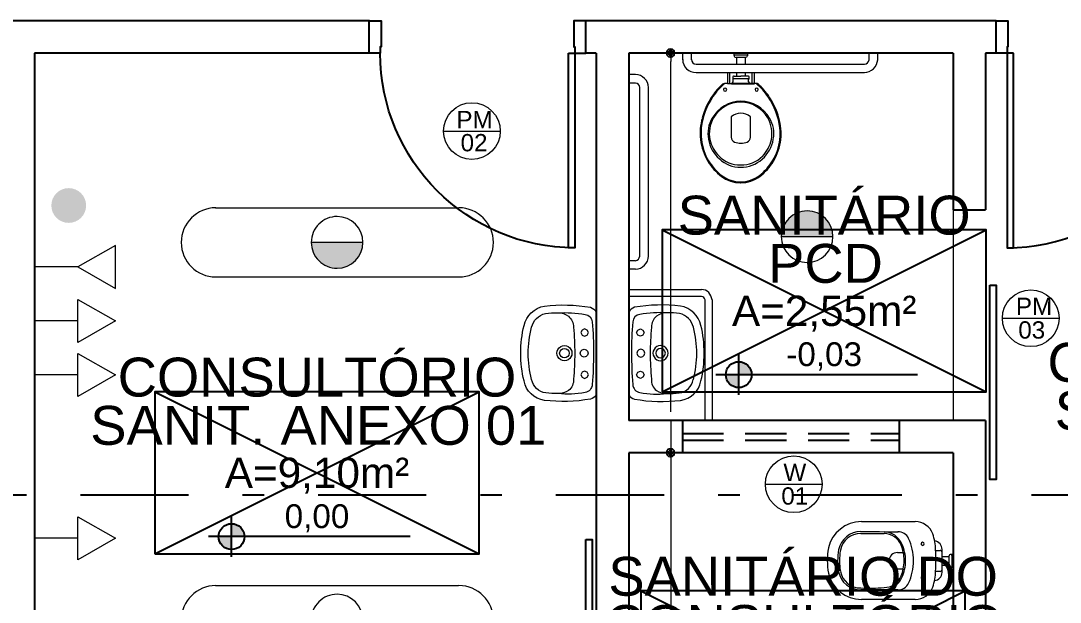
# Model space of a CAD drawing. Header units: inches. Extents: x 44782 to 44933, y 6798 to 6838.
# Drawn here: x 44819.545 to 44824.353, y 6815.992 to 6818.682 of the extents above; entities that cross this region are included whole.
import ezdxf
from ezdxf.enums import TextEntityAlignment as Align

# ---------------------------------------------------------------- set-up
doc = ezdxf.new("R2010")
doc.units = ezdxf.units.IN
doc.header["$MEASUREMENT"] = 0
doc.linetypes.add('DASHDOT', pattern=[1, 0.5, -0.25, 0, -0.25])
doc.linetypes.add('HIDDEN', pattern=[9.525, 6.35, -3.175])
doc.layers.get('Defpoints').update_dxf_attribs({"color": 250})
doc.layers.add('at_Entity', color=7, linetype='Continuous', lineweight=9)
for name, color, linetype in [('BASCULANTE', 1, 'Continuous'), ('LAMPADAS', 5, 'Continuous'), ('Layout_Equipamentos', 7, 'Continuous'), ('linha de corte', 1, 'Continuous'), ('LOUÇAS', 7, 'Continuous'), ('PAREDES', 4, 'Continuous'), ('ponto de lógica', 7, 'Continuous'), ('PORTAS', 2, 'Continuous'), ('TEXTO01', 7, 'Continuous'), ('TEXTO02', 3, 'Continuous'), ('TEXTO03', 2, 'Continuous')]:
    doc.layers.add(name, color=color, linetype=linetype)
doc.layers.add('TOMADAS', color=150, linetype='Continuous', true_color=0x007fff)
doc.styles.add('FONTE01', font='swissi.ttf')
doc.styles.add('Fonte02', font='arial.ttf')
doc.styles.add('TEXTO1', font='swissko.ttf', dxfattribs={"width": 0.6, "height": 0.1})

# ---------------------------------------------------------------- blocks, each defined once
blk = doc.blocks.new('A$C2B7D2525')
at = {"layer": 'at_Entity', "true_color": 0x007fff}
h = blk.add_hatch(color=150, dxfattribs=at)
h.dxf.hatch_style = 1
h.paths.add_polyline_path([(0.723, 0.2795, 0.414214), (0.6034, 0.1599, 0.002212), (0.6034, 0.1588), (0.8427, 0.1588, 0.002212), (0.8427, 0.1599, 0.414214)])
at = {"layer": 'at_Entity', "color": 150, "true_color": 0x007fff}
for p, q in [((1.2852, 0.3197), (0.1609, 0.3197)), ((0.7241, 0.1588), (0.6034, 0.1588)), ((0.8427, 0.1588), (0.6034, 0.1588)), ((0.8427, 0.1588), (0.7241, 0.1588)), ((0.8427, 0.1588), (0.7241, 0.1588)), ((1.2852, 0), (0.1609, 0))]:
    blk.add_line(p, q, dxfattribs=at)
for centre, radius, start, end in [((0.1599, 0.1599), 0.1599, 90, 180), ((1.2841, 0.1599), 0.1599, 0.0027, 90), ((0.723, 0.1599), 0.1196, 90, 180), ((0.723, 0.1599), 0.1196, 360, 90), ((0.1599, 0.1599), 0.1599, 180, 270), ((0.723, 0.1599), 0.1196, 180, 270), ((0.723, 0.1599), 0.1196, 270, 0), ((1.2841, 0.1599), 0.1599, 270.0054, 0.0027)]:
    blk.add_arc(centre, radius, start, end, dxfattribs=at)
blk = doc.blocks.new('A$C31F5746E')
at = {"layer": 'at_Entity', "true_color": 0x007fff}
h = blk.add_hatch(color=150, dxfattribs=at)
h.dxf.hatch_style = 1
h.paths.add_polyline_path([(0.1196, 0.2393, 0.414214), (0, 0.1196, 0.002212), (0, 0.1186), (0.2392, 0.1186, 0.002212), (0.2392, 0.1196, 0.414214)])
at = {"layer": 'at_Entity', "color": 150, "true_color": 0x007fff}
for p, q in [((0.1207, 0.1186), (0, 0.1186)), ((0.2392, 0.1186), (0, 0.1186)), ((0.2392, 0.1186), (0.1207, 0.1186)), ((0.2392, 0.1186), (0.1207, 0.1186))]:
    blk.add_line(p, q, dxfattribs=at)
for start, end in [(90, 180), (360, 90), (180, 270), (270, 0)]:
    blk.add_arc((0.1196, 0.1196), 0.1196, start, end, dxfattribs=at)
blk = doc.blocks.new('Leg_Ambiente05_50')
at = {"layer": 'TEXTO01', "linetype": 'Continuous', "ltscale": 0.0001}
h = blk.add_hatch(color=256, dxfattribs=at)
h.paths.add_polyline_path([(-0.2635, -0.157), (-0.2635, -0.1969), (-0.2235, -0.1969, 0.414214)])
h.paths.add_polyline_path([(-0.2635, -0.1969), (-0.3034, -0.1969, 0.414214), (-0.2635, -0.2368)])
at = {"layer": 'Defpoints'}
for p, q in [((-0.5, -0.25), (0.5, 0.25)), ((-0.5, 0.25), (0.5, -0.25))]:
    blk.add_line(p, q, dxfattribs=at)
blk.add_lwpolyline([(-0.5, -0.25), (0.5, -0.25), (0.5, 0.25), (-0.5, 0.25)], close=True, dxfattribs=at)
at = {"layer": 'TEXTO01', "linetype": 'Continuous', "ltscale": 0.0001}
for p, q in [((-0.2635, -0.2589), (-0.2635, -0.1349)), ((0.2874, -0.1969), (-0.3344, -0.1969))]:
    blk.add_line(p, q, dxfattribs=at)
blk.add_circle((-0.2635, -0.1969), 0.0399, dxfattribs=at)
at = {"layer": 'TEXTO01', "style": 'FONTE01'}
blk.add_attdef('NÍVEL', text='', height=0.08, dxfattribs=at).set_placement((0, -0.1338), align=Align.MIDDLE_CENTER)
at = {"layer": 'TEXTO02', "style": 'Fonte02'}
blk.add_attdef('ÁREA', text='', height=0.1, dxfattribs=at).set_placement((0, 0.0311), align=Align.MIDDLE_CENTER)
at = {"layer": 'TEXTO03', "style": 'Fonte02'}
for tag, p in [('AMB1', (0.0037, 0.5301)), ('AMB1', (0, 0.3711)), ('AMB2', (0, 0.2036))]:
    blk.add_attdef(tag, text='', height=0.12, dxfattribs=at).set_placement(p, align=Align.MIDDLE_CENTER)
blk = doc.blocks.new('A$C1E546F2D')
at = {"layer": 'PORTAS'}
for points in [[(0.921, 0.1503), (0.9507, 0.1503), (0.9507, 1.0502), (0.921, 1.0502), (0.921, 0.1503)], [(0, 0.1503), (0, 0), (0.055, 0), (0.055, 0.1207), (0.0508, 0.1207), (0.0508, 0.1503), (0, 0.1503)], [(1.0015, 0.1503), (1.0015, 0), (0.9464, 0), (0.9464, 0.1207), (0.9507, 0.1207), (0.9507, 0.1503), (1.0015, 0.1503)]]:
    blk.add_lwpolyline(points, dxfattribs=at)
blk.add_arc((0.9507, 0.1503), 0.8998, 90, 180, dxfattribs=at)
blk = doc.blocks.new('new block12')
at = {"layer": 'at_Entity', "color": 0}
for p, q in [((-0.1143, 0.055), (-0.1079, 0.0656)), ((-0.1079, 0.0423), (-0.1143, 0.055)), ((-0.1079, 0.0656), (-0.0973, 0.0719)), ((-0.0973, 0.0719), (-0.0846, 0.0656)), ((-0.0846, 0.0656), (-0.0804, 0.055)), ((-0.0804, 0.055), (-0.0846, 0.0423)), ((0.0825, 0.055), (0.0868, 0.0656)), ((0.0868, 0.0423), (0.0825, 0.055)), ((0.0868, 0.0656), (0.0995, 0.0719)), ((0.0995, 0.0719), (0.11, 0.0656)), ((0.11, 0.0656), (0.1164, 0.055)), ((0.1164, 0.055), (0.11, 0.0423)), ((-0.1904, 0), (0, 0)), ((-0.0973, 0.036), (-0.1079, 0.0423)), ((-0.0846, 0.0423), (-0.0973, 0.036)), ((-0.0635, 0), (0.1248, 0)), ((0, 0), (0.1926, 0)), ((0.0995, 0.036), (0.0868, 0.0423)), ((0.11, 0.0423), (0.0995, 0.036))]:
    blk.add_line(p, q, dxfattribs=at)
for centre, radius, start, end in [((-0.0119, -0.1249), 0.4735, 88.698, 104.4219), ((0.0099, -0.1255), 0.4741, 75.6368, 91.3415), ((-0.1037, 0.2192), 0.1175, 102.514, 169.9443), ((-0.1021, 0.2163), 0.0847, 102.9461, 167.2809), ((0.0138, -0.2613), 0.5766, 91.3524, 103.5038), ((-0.0133, -0.2572), 0.5725, 76.4579, 88.6966), ((0.1052, 0.222), 0.0784, 8.4194, 78.3837), ((0.1075, 0.2249), 0.1107, 7.7196, 79.5925), ((0.5296, 0.1532), 0.7539, 173.4134, 189.6929), ((0.1228, 0.188), 0.311, 171.3221, 181.8265), ((-0.1329, 0.1882), 0.3189, 357.9946, 8.1696), ((-0.5309, 0.1535), 0.7531, 350.2791, 6.5765), ((0.4249, 0.1494), 0.6136, 177.3231, 189.2415), ((-0.1166, 0.1739), 0.0716, 176.6025, 219.5997), ((-0.0011, 0.1471), 0.0349, 150.0032, 209.9968), ((-0.0011, 0.1471), 0.0349, 90, 149.9929), ((-0.0011, 0.1471), 0.0222, 90, 180), ((-0.0011, 0.1471), 0.0222, 180, 270), ((-0.0011, 0.1471), 0.0349, 29.9968, 89.9993), ((-0.0011, 0.1471), 0.0222, 360, 90), ((-0.0011, 0.1471), 0.0222, 270.0097, 360), ((-0.0011, 0.1471), 0.0349, 330.0032, 29.9968), ((0.1078, 0.1732), 0.0781, 324.6525, 2.8394), ((-0.2623, 0.1317), 0.4504, 349.782, 5.7972), ((-0.1209, 0.1714), 0.0667, 220.3438, 269.4487), ((0.0021, 1.5743), 1.4748, 265.1896, 269.9391), ((-0.0011, 0.1471), 0.0349, 209.9968, 269.9993), ((-0.0011, 0.1471), 0.0349, 270, 329.9929), ((-0.001, 1.4521), 1.3526, 270.0208, 275.0951), ((0.1226, 0.1679), 0.0631, 266.7732, 320.7547), ((-0.1427, 0.0567), 0.0385, 188.7558, 265.6127), ((-0.0011, 0.0561), 0.018, 150.0128, 209.9872), ((-0.0011, 0.0561), 0.018, 90, 150.0398), ((-0.001, 0.0561), 0.018, 30.0191, 90.0367), ((-0.0011, 0.0561), 0.018, 330.0128, 29.9872), ((0.1414, 0.0585), 0.0402, 273.114, 350.3928), ((-0.1647, 0.0446), 0.0522, 200.5417, 238.93), ((-0.0074, 1.7284), 1.7156, 265.3753, 270.2103), ((-0.0011, 0.0561), 0.018, 210.0191, 270.0367), ((-0.0011, 0.0561), 0.018, 270, 330.0398), ((-0.0011, 1.8918), 1.879, 270, 274.4144), ((0.1736, 0.034), 0.0386, 297.8673, 348.5693)]:
    blk.add_arc(centre, radius, start, end, dxfattribs=at)
blk = doc.blocks.new('A$C29745E29')
at = {"layer": 'at_Entity', "color": 7}
for p, q in [((0, 0.6055), (0.3366, 0.6055)), ((0.3366, 0.5738), (0, 0.5738)), ((0.3536, 0), (0.3536, 0.559)), ((0.3853, 0.559), (0.3853, 0)), ((0.3853, 0), (0.3536, 0))]:
    blk.add_line(p, q, dxfattribs=at)
for centre, radius, start, end in [((0.3377, 0.56), 0.0455, 45.0033, 91.9013), ((0.3221, 0.5498), 0.0639, 8.2484, 41.5911), ((0.3323, 0.5517), 0.0225, 18.7779, 78.8502)]:
    blk.add_arc(centre, radius, start, end, dxfattribs=at)
blk = doc.blocks.new('A$C3EFF1E05')
at = {"layer": 'at_Entity', "color": 7}
for p, q in [((0, 0.0593), (0, 0.0889)), ((0.0402, 0.0593), (0.0402, 0.0889)), ((0.8617, 0.0593), (0.8617, 0.0889)), ((0.902, 0.0593), (0.902, 0.0889)), ((0.0614, 0.0381), (0.8406, 0.0381)), ((0.0614, 0), (0.8406, 0))]:
    blk.add_line(p, q, dxfattribs=at)
for centre, radius, start, end in [((0.0604, 0.0603), 0.0604, 180.0061, 270.9904), ((0.0641, 0.0619), 0.024, 183.7605, 263.4451), ((0.8379, 0.0643), 0.0643, 271.4487, 355.568), ((0.8398, 0.06), 0.0219, 271.9556, 358.0444)]:
    blk.add_arc(centre, radius, start, end, dxfattribs=at)
blk = doc.blocks.new('A$C61EF7F33')
at = {"layer": 'at_Entity', "color": 7}
for p, q in [((0.1567, 0.5886), (0.1567, 0.5992)), ((0.2202, 0.5907), (0.1567, 0.5907)), ((0.2096, 0.5801), (0.1662, 0.5801)), ((0.1694, 0.5484), (0.1694, 0.5801)), ((0.2096, 0.5484), (0.2096, 0.5801)), ((0.2202, 0.5886), (0.2202, 0.5992)), ((0.127, 0.5103), (0.127, 0.4594)), ((0.1355, 0.5039), (0.1355, 0.4594)), ((0.1884, 0.4814), (0.1514, 0.4814)), ((0.1573, 0.4935), (0.189, 0.4935)), ((0.1694, 0.4935), (0.1694, 0.5103)), ((0.2257, 0.4814), (0.1884, 0.4814)), ((0.2208, 0.4935), (0.189, 0.4935)), ((0.2096, 0.4935), (0.2096, 0.5103)), ((0.2414, 0.4594), (0.2414, 0.5039)), ((0.252, 0.4594), (0.252, 0.5103)), ((0.1186, 0.4594), (0.1136, 0.4594)), ((0.127, 0.4594), (0.1186, 0.4594)), ((0.127, 0.4594), (0.1884, 0.4594)), ((0.1524, 0.4666), (0.1524, 0.4772)), ((0.1884, 0.4594), (0.252, 0.4594)), ((0.2244, 0.4666), (0.2244, 0.4772)), ((0.2583, 0.4594), (0.252, 0.4594)), ((0.2625, 0.4594), (0.2583, 0.4594)), ((0.144, 0.3049), (0.144, 0.2096)), ((0.2329, 0.2096), (0.2329, 0.3056))]:
    blk.add_line(p, q, dxfattribs=at)
for centre, radius, start, end in [((0.1662, 0.5897), 0.00953, 180, 270), ((0.2059, 0.596), 0.016, 279.3701, 332.689), ((0.1429, 0.5041), 0.00741, 124.2355, 181.7249), ((0.1644, 0.4857), 0.0138, 160.6147, 199.6606), ((0.1563, 0.4882), 0.00529, 133.933, 157.3935), ((0.1408, 0.4763), 0.0117, 4.0536, 24.0048), ((0.157, 0.4861), 0.00741, 87.9561, 126.0977), ((0.2211, 0.4861), 0.00741, 53.8993, 92.047), ((0.236, 0.4763), 0.0116, 155.9787, 175.9628), ((0.2218, 0.4882), 0.00529, 22.5976, 46.0759), ((0.2191, 0.4866), 0.00841, 318.8439, 25.7885), ((0.234, 0.5041), 0.00741, 358.2803, 55.7738), ((0.3201, 0.2196), 0.3208, 131.9458, 145.5361), ((0.3201, 0.2196), 0.3165, 130.7228, 145.5359), ((0.0741, 0.6714), 0.2156, 278.4502, 280.5566), ((0.1154, 0.4309), 0.00741, 90, 180), ((0.1154, 0.4309), 0.00741, 360, 90), ((0.145, 0.4668), 0.00741, 274.7241, 357.9893), ((0.2318, 0.4668), 0.00741, 182.0158, 265.2815), ((0.2615, 0.4309), 0.00741, 90, 180), ((0.2551, 0.4499), 0.00953, 51.3502, 83.0075), ((0.0669, 0.2287), 0.3, 34.2601, 49.668), ((0.2615, 0.4309), 0.00741, 360, 90), ((0.2635, 0.4537), 0.00587, 34.8914, 99.2345), ((0.0539, 0.2184), 0.3208, 34.4641, 48.054), ((0.3335, 0.2128), 0.3314, 145.849, 172.7045), ((0.3335, 0.2128), 0.3356, 145.849, 164.7454), ((0.1154, 0.4309), 0.00741, 180, 270), ((0.1154, 0.4309), 0.00741, 270, 0), ((0.2615, 0.4309), 0.00741, 180, 270), ((0.2615, 0.4309), 0.00741, 270, 0), ((0.0407, 0.2115), 0.3313, 7.295, 34.1515), ((0.0407, 0.2113), 0.3356, 15.2545, 34.1511), ((0.1895, 0.2234), 0.1535, 90.2472, 150.3425), ((0.1874, 0.2276), 0.145, 89.8901, 150.0897), ((0.1874, 0.2276), 0.145, 29.9103, 90.1099), ((0.1874, 0.2234), 0.1535, 29.6576, 89.7528), ((0.2424, 0.2297), 0.2424, 163.2404, 187.0479), ((0.1732, 0.2276), 0.1373, 148.4966, 191.0268), ((0.1874, 0.2276), 0.145, 150.1941, 191.0687), ((0.1888, 0.2527), 0.0688, 50.1806, 130.6879), ((0.1872, 0.2278), 0.145, 348.9368, 29.8057), ((0.2037, 0.2276), 0.1373, 348.9786, 31.5037), ((0.1323, 0.2297), 0.2424, 352.9578, 16.7598), ((0.2424, 0.2297), 0.2382, 174.2431, 187.0545), ((0.1324, 0.2297), 0.2381, 352.9523, 5.7623), ((0.2488, 0.2276), 0.2488, 186.4819, 211.0747), ((0.2488, 0.2276), 0.2445, 186.4765, 211.0696), ((0.1916, 0.2276), 0.1556, 190.0305, 228.7794), ((0.1853, 0.2276), 0.1429, 190.8105, 226.9281), ((0.1683, 0.2107), 0.0243, 179.1101, 246.4894), ((0.2085, 0.2107), 0.0243, 293.5162, 0.8899), ((0.1779, 0.2303), 0.1634, 312.1133, 349.5109), ((0.1728, 0.2336), 0.1605, 316.0762, 348.1979), ((0.126, 0.2281), 0.2445, 328.9362, 353.5293), ((0.126, 0.2281), 0.2488, 328.9307, 353.5234), ((0.1886, 0.2665), 0.0836, 249.2303, 290.7808), ((0.2636, 0.2403), 0.2678, 211.679, 231.8384), ((0.2636, 0.2403), 0.2636, 211.6846, 231.8282), ((0.1835, 0.2158), 0.1332, 223.8955, 271.4883), ((0.1845, 0.2091), 0.1372, 225.9377, 271.2882), ((0.1874, 0.2255), 0.1535, 269.9506, 310.6712), ((0.1895, 0.2255), 0.1429, 269.3408, 313.7749), ((0.1111, 0.2403), 0.2636, 308.1775, 328.32), ((0.1112, 0.2403), 0.2678, 308.1665, 328.3263), ((0.1874, 0.1493), 0.1493, 233.009, 270.1317), ((0.1874, 0.1493), 0.145, 233.0255, 270.1317), ((0.1874, 0.1493), 0.145, 269.8792, 306.9855), ((0.1874, 0.1493), 0.1493, 269.8791, 307.0019)]:
    blk.add_arc(centre, radius, start, end, dxfattribs=at)
at = {"layer": 'LOUÇAS'}
blk.add_line((0.1456, 0.4594), (0.252, 0.4594), dxfattribs=at)
blk = doc.blocks.new('A$C6A045A6B')
at = {"layer": 'at_Entity', "color": 7}
for p, q in [((0.0318, 0.8998), (0, 0.8998)), ((0.0318, 0.8596), (0, 0.8596)), ((0.0508, 0.0593), (0.0508, 0.8395)), ((0.091, 0.0593), (0.091, 0.8395)), ((0.0318, 0.0381), (0, 0.0381)), ((0.0318, 0), (0, 0))]:
    blk.add_line(p, q, dxfattribs=at)
for centre, radius, start, end in [((0.0307, 0.8395), 0.0603, 360, 90), ((0.0307, 0.8395), 0.0201, 360, 90), ((0.0307, 0.0603), 0.0603, 270.0055, 0), ((0.0259, 0.0625), 0.0251, 283.4363, 352.5893)]:
    blk.add_arc(centre, radius, start, end, dxfattribs=at)
blk = doc.blocks.new('new block13')
at = {"layer": 'at_Entity', "color": 0}
for p, q in [((-0.0317, 0), (0.0317, 0)), ((-0.0307, -0.0063), (0.0286, -0.0063)), ((-0.0212, -0.0508), (-0.0212, -0.019)), ((-0.0212, -0.019), (0.019, -0.019)), ((0.019, -0.0508), (0.019, -0.019)), ((0.0529, -0.0508), (-0.0529, -0.0508)), ((-0.0487, -0.0804), (-0.0487, -0.0603)), ((0.0487, -0.0603), (0.0487, -0.0806)), ((-0.182, -0.4243), (-0.182, -0.1746)), ((0.1778, -0.1746), (0.1778, -0.4243)), ((-0.0386, -0.2575), (-0.0386, -0.23)), ((0.0376, -0.2302), (0.0376, -0.2575))]:
    blk.add_line(p, q, dxfattribs=at)
for centre, radius, start, end in [((-0.0212, -0.0095), 0.00952, 180, 270), ((0.019, -0.0095), 0.00952, 270, 0), ((-0.0972, -0.1743), 0.0848, 109.0789, 180.1997), ((-0.0434, -0.329), 0.2486, 92.0489, 109.145), ((-0.054, -0.0898), 0.0391, 88.4183, 173.4493), ((-0.0024, -1.4753), 1.3956, 87.9511, 92.0489), ((-0.0391, -0.0603), 0.00952, 90, 180), ((0.0391, -0.0603), 0.00952, 360, 90), ((0.0393, -0.3283), 0.2479, 70.8427, 88.1091), ((0.052, -0.0896), 0.0388, 5.5755, 88.6298), ((0.093, -0.1743), 0.0848, 359.8003, 70.9211), ((-0.0794, -0.1407), 0.00741, 90, 180), ((-0.0794, -0.1407), 0.00741, 180, 270), ((-0.0794, -0.1407), 0.00741, 360, 90), ((-0.0794, -0.1407), 0.00741, 270, 0), ((0.0772, -0.1407), 0.00741, 90, 180), ((0.0772, -0.1407), 0.00741, 180, 270), ((0.0772, -0.1407), 0.00741, 360, 90), ((0.0772, -0.1407), 0.00741, 270, 0), ((-0.0011, -0.4276), 0.2444, 90, 114.9606), ((-0.001, -0.4276), 0.2444, 65.0391, 90.0003), ((-0.0408, -0.3242), 0.0949, 113.5727, 176.7329), ((-0.0815, -0.255), 0.054, 114.961, 180.9064), ((-0.0434, -0.3185), 0.0836, 110.863, 180.2362), ((-0.0048, -0.3879), 0.1679, 88.7182, 116.1404), ((-0.0115, -0.383), 0.1554, 100.3133, 113.389), ((-0.0011, -0.4264), 0.2, 90, 101.0171), ((0.0027, -0.3879), 0.1679, 63.8614, 91.28), ((-0.0011, -0.4264), 0.1999, 78.9807, 90.0022), ((0.021, -0.3344), 0.1055, 63.0017, 81.1951), ((0.0391, -0.3185), 0.0836, 359.7638, 69.1369), ((0.0398, -0.3228), 0.0932, 2.4426, 66.7336), ((0.0794, -0.255), 0.054, 359.0936, 65.039), ((-8.9781, -0.2835), 8.8426, 359.07167, 0.18792), ((-0.003, -0.2599), 0.0357, 176.0445, 272.3446), ((-0.0016, -0.2564), 0.0391, 270.0027, 0), ((9.2796, -0.3417), 9.1467, 179.46215, 180.53334), ((-5.7851, -0.3984), 5.6587, 359.7103, 0.8057), ((-0.525, -0.3855), 0.6512, 356.3513, 5.878), ((-0.0265, -0.4243), 0.1555, 180.0055, 257.2943), ((-0.0313, -0.426), 0.1054, 180.4233, 258.8896), ((-0.0333, -0.4294), 0.0932, 178.5002, 259.6559), ((0.0307, -0.4285), 0.0942, 280.5689, 0.9284), ((0.0307, -0.4285), 0.1026, 280.5688, 0.9284), ((0.0222, -0.4243), 0.1555, 282.7128, 359.9983), ((-0.0014, -0.2601), 0.2655, 259.4366, 270.0028), ((-0.0021, -0.2455), 0.2801, 270.136, 280.2849), ((-0.0021, -0.2899), 0.292, 258.435, 281.5683), ((-0.001, -0.2579), 0.2762, 259.4366, 269.9996), ((-0.0011, -0.2581), 0.2759, 270, 280.577)]:
    blk.add_arc(centre, radius, start, end, dxfattribs=at)
at = {"layer": 'Layout_Equipamentos'}
for p, q in [((-0.0307, -0.0095), (-0.0307, 0)), ((0.0286, -0.0095), (0.0286, 0))]:
    blk.add_line(p, q, dxfattribs=at)
blk = doc.blocks.new('A$C4BC3063A')
at = {"layer": 'at_Entity', "color": 150, "true_color": 0x007fff}
for p, q in [((0.2011, 0), (0.2011, 0.199)), ((0.2011, 0.199), (0.3748, 0.0995)), ((0.2011, 0.0995), (0, 0.0995)), ((0.3748, 0.0995), (0.2011, 0))]:
    blk.add_line(p, q, dxfattribs=at)
blk = doc.blocks.new('A$C0C4A46CA')
at = {"layer": 'at_Entity', "color": 0}
for p, q in [((0.3748, 0.199), (0.2011, 0.0995)), ((0.3748, 0), (0.3748, 0.199)), ((0.2011, 0.0995), (0, 0.0995)), ((0.2011, 0.0995), (0.3748, 0))]:
    blk.add_line(p, q, dxfattribs=at)

msp = doc.modelspace()

# ---------------------------------------------------------------- hatches: boundary and pattern name
at = {"layer": 'ponto de lógica'}
h = msp.add_hatch(color=256, dxfattribs=at)
h.dxf.hatch_style = 1
h.paths.add_polyline_path([(44819.6861, 6817.8274, 1), (44819.847, 6817.8274, 1)])

# ---------------------------------------------------------------- linework, layer by layer
at = {"layer": 'at_Entity', "color": 0}
for p, q in [((44822.5327, 6818.5423), (44822.5412, 6818.5508)), ((44822.5518, 6818.5529), (44822.5412, 6818.5508)), ((44822.5412, 6818.5508), (44822.5518, 6818.5318)), ((44822.5412, 6818.5508), (44822.5518, 6818.5318)), ((44822.5518, 6818.5318), (44822.5518, 6818.5529)), ((44822.5602, 6818.5508), (44822.5518, 6818.5529)), ((44822.5518, 6818.5529), (44822.5518, 6818.5318)), ((44822.5518, 6818.5529), (44822.5518, 6818.5318)), ((44822.5518, 6818.5318), (44822.5602, 6818.5508)), ((44822.5518, 6818.5318), (44822.5602, 6818.5508)), ((44822.5602, 6818.5508), (44822.5687, 6818.5423)), ((44822.5327, 6818.5423), (44822.5306, 6818.5318)), ((44822.5306, 6818.5318), (44822.5518, 6818.5318)), ((44822.5306, 6818.5318), (44822.5518, 6818.5318)), ((44822.5306, 6818.5318), (44822.5327, 6818.5233)), ((44822.5518, 6818.5318), (44822.5306, 6818.5318)), ((44822.5518, 6818.5318), (44822.5327, 6818.5423)), ((44822.5518, 6818.5318), (44822.5327, 6818.5423)), ((44822.5327, 6818.5233), (44822.5518, 6818.5318)), ((44822.5327, 6818.5233), (44822.5518, 6818.5318)), ((44822.5412, 6818.5148), (44822.5327, 6818.5233)), ((44822.5518, 6818.5318), (44822.5412, 6818.5148)), ((44822.5518, 6818.5318), (44822.5412, 6818.5148)), ((44822.5412, 6818.5148), (44822.5518, 6818.5127)), ((44822.5687, 6818.5423), (44822.5518, 6818.5318)), ((44822.5687, 6818.5423), (44822.5518, 6818.5318)), ((44822.5518, 6818.5318), (44822.6004, 6818.5318)), ((44822.5518, 6818.5127), (44822.5518, 6818.5318)), ((44822.5518, 6818.5127), (44822.5518, 6818.5318)), ((44822.5602, 6818.5148), (44822.5518, 6818.5318)), ((44822.5518, 6818.5318), (44822.5518, 6818.5127)), ((44822.5602, 6818.5148), (44822.5518, 6818.5318)), ((44822.5518, 6818.5318), (44822.5687, 6818.5233)), ((44822.5518, 6818.5318), (44822.5687, 6818.5233)), ((44822.5708, 6818.5318), (44822.5518, 6818.5318)), ((44822.5708, 6818.5318), (44822.5518, 6818.5318)), ((44822.5518, 6818.5318), (44822.5708, 6818.5318)), ((44822.5518, 6818.5127), (44822.5602, 6818.5148)), ((44822.5518, 6818.5127), (44822.5518, 6818.4937)), ((44822.5687, 6818.5233), (44822.5602, 6818.5148)), ((44822.5708, 6818.5318), (44822.5687, 6818.5423)), ((44822.5687, 6818.5233), (44822.5708, 6818.5318)), ((44822.5518, 6816.8728), (44822.5518, 6818.4937)), ((44822.5518, 6816.8326), (44822.5518, 6816.6823)), ((44822.5327, 6816.6929), (44822.5306, 6816.6823)), ((44822.5327, 6816.6929), (44822.5306, 6816.6823)), ((44822.5306, 6816.6823), (44822.5518, 6816.6823)), ((44822.5306, 6816.6823), (44822.5518, 6816.6823)), ((44822.5306, 6816.6823), (44822.5327, 6816.6739)), ((44822.5518, 6816.6823), (44822.5306, 6816.6823)), ((44822.5306, 6816.6823), (44822.5518, 6816.6823)), ((44822.5306, 6816.6823), (44822.5518, 6816.6823)), ((44822.5306, 6816.6823), (44822.5327, 6816.6739)), ((44822.5518, 6816.6823), (44822.5306, 6816.6823)), ((44822.5327, 6816.6929), (44822.5412, 6816.7014)), ((44822.5327, 6816.6929), (44822.5412, 6816.7014)), ((44822.5518, 6816.6823), (44822.5327, 6816.6929)), ((44822.5518, 6816.6823), (44822.5327, 6816.6929)), ((44822.5518, 6816.6823), (44822.5327, 6816.6929)), ((44822.5518, 6816.6823), (44822.5327, 6816.6929)), ((44822.5327, 6816.6739), (44822.5518, 6816.6823)), ((44822.5327, 6816.6739), (44822.5518, 6816.6823)), ((44822.5327, 6816.6739), (44822.5518, 6816.6823)), ((44822.5327, 6816.6739), (44822.5518, 6816.6823)), ((44822.5518, 6816.7035), (44822.5412, 6816.7014)), ((44822.5518, 6816.7035), (44822.5412, 6816.7014)), ((44822.5412, 6816.7014), (44822.5518, 6816.6823)), ((44822.5412, 6816.7014), (44822.5518, 6816.6823)), ((44822.5412, 6816.7014), (44822.5518, 6816.6823)), ((44822.5412, 6816.7014), (44822.5518, 6816.6823)), ((44822.5518, 6816.6823), (44822.5412, 6816.6654)), ((44822.5518, 6816.6823), (44822.5412, 6816.6654)), ((44822.5518, 6816.6823), (44822.5412, 6816.6654)), ((44822.5518, 6816.6823), (44822.5412, 6816.6654)), ((44822.5518, 6816.6823), (44822.5518, 6816.7035)), ((44822.5602, 6816.7014), (44822.5518, 6816.7035)), ((44822.5518, 6816.7035), (44822.5518, 6816.6823)), ((44822.5518, 6816.7035), (44822.5518, 6816.6823)), ((44822.5518, 6816.6823), (44822.5518, 6816.7035)), ((44822.5602, 6816.7014), (44822.5518, 6816.7035)), ((44822.5518, 6816.7035), (44822.5518, 6816.6823)), ((44822.5518, 6816.7035), (44822.5518, 6816.6823)), ((44822.5518, 6816.6823), (44822.5602, 6816.7014)), ((44822.5518, 6816.6823), (44822.5602, 6816.7014)), ((44822.5518, 6816.6823), (44822.5602, 6816.7014)), ((44822.5518, 6816.6823), (44822.5602, 6816.7014)), ((44822.5687, 6816.6929), (44822.5518, 6816.6823)), ((44822.5687, 6816.6929), (44822.5518, 6816.6823)), ((44822.5687, 6816.6929), (44822.5518, 6816.6823)), ((44822.5687, 6816.6929), (44822.5518, 6816.6823)), ((44822.5518, 6816.6823), (44822.6004, 6816.6823)), ((44822.5518, 6816.6633), (44822.5518, 6816.6823)), ((44822.5518, 6816.6633), (44822.5518, 6816.6823)), ((44822.5602, 6816.6654), (44822.5518, 6816.6823)), ((44822.5518, 6816.6823), (44822.5518, 6816.6633)), ((44822.5602, 6816.6654), (44822.5518, 6816.6823)), ((44822.5518, 6816.6823), (44822.5687, 6816.6739)), ((44822.5518, 6816.6823), (44822.5687, 6816.6739)), ((44822.5708, 6816.6823), (44822.5518, 6816.6823)), ((44822.5708, 6816.6823), (44822.5518, 6816.6823)), ((44822.5518, 6816.6823), (44822.5708, 6816.6823)), ((44822.5518, 6816.6823), (44822.6004, 6816.6823)), ((44822.5518, 6816.6633), (44822.5518, 6816.6823)), ((44822.5518, 6816.6633), (44822.5518, 6816.6823)), ((44822.5602, 6816.6654), (44822.5518, 6816.6823)), ((44822.5518, 6816.6823), (44822.5518, 6816.6633)), ((44822.5602, 6816.6654), (44822.5518, 6816.6823)), ((44822.5518, 6816.6823), (44822.5687, 6816.6739)), ((44822.5518, 6816.6823), (44822.5687, 6816.6739)), ((44822.5708, 6816.6823), (44822.5518, 6816.6823)), ((44822.5708, 6816.6823), (44822.5518, 6816.6823)), ((44822.5518, 6816.6823), (44822.5708, 6816.6823)), ((44822.5602, 6816.7014), (44822.5687, 6816.6929)), ((44822.5602, 6816.7014), (44822.5687, 6816.6929)), ((44822.5708, 6816.6823), (44822.5687, 6816.6929)), ((44822.5708, 6816.6823), (44822.5687, 6816.6929)), ((44822.5687, 6816.6739), (44822.5708, 6816.6823)), ((44822.5687, 6816.6739), (44822.5708, 6816.6823)), ((44822.5412, 6816.6654), (44822.5327, 6816.6739)), ((44822.5412, 6816.6654), (44822.5327, 6816.6739)), ((44822.5412, 6816.6654), (44822.5518, 6816.6633)), ((44822.5412, 6816.6654), (44822.5518, 6816.6633)), ((44822.5518, 6816.6633), (44822.5602, 6816.6654)), ((44822.5518, 6816.6633), (44822.5602, 6816.6654)), ((44822.5518, 6816.6633), (44822.5518, 6816.6421)), ((44822.5518, 6816.6633), (44822.5518, 6816.6421)), ((44822.5518, 6816.6421), (44822.5518, 6815.0741)), ((44822.5518, 6816.6421), (44822.5518, 6816.4115)), ((44822.5687, 6816.6739), (44822.5602, 6816.6654)), ((44822.5687, 6816.6739), (44822.5602, 6816.6654))]:
    msp.add_line(p, q, dxfattribs=at)
at = {"layer": 'at_Entity', "color": 7}
for p, q in [((44821.2075, 6818.5318), (44821.1573, 6818.5318)), ((44822.1074, 6818.5318), (44822.0777, 6818.5318)), ((44823.8574, 6817.8081), (44823.8574, 6816.8326))]:
    msp.add_line(p, q, dxfattribs=at)
at = {"layer": 'BASCULANTE', "linetype": 'HIDDEN', "ltscale": 0.03}
for p, q in [((44822.6056, 6816.7726), (44823.6077, 6816.7726)), ((44822.6056, 6816.7423), (44823.6077, 6816.7423))]:
    msp.add_line(p, q, dxfattribs=at)
at = {"layer": 'linha de corte', "color": 6, "linetype": 'DASHDOT'}
msp.add_line((44832.4206, 6816.4876), (44783.1586, 6816.4876), dxfattribs=at)
at = {"layer": 'PAREDES'}
for p, q in [((44821.1573, 6818.682), (44817.7081, 6818.682)), ((44824.0563, 6818.682), (44822.1582, 6818.682)), ((44821.1573, 6818.5318), (44819.6083, 6818.5318)), ((44819.6083, 6818.5318), (44819.6083, 6815.0339)), ((44822.2068, 6818.5318), (44822.1582, 6818.5318)), ((44822.2068, 6818.5318), (44822.2068, 6815.9332)), ((44823.8574, 6818.5318), (44822.3571, 6818.5318)), ((44822.3571, 6818.5318), (44822.3571, 6816.8326)), ((44823.8574, 6818.5318), (44823.8574, 6817.8081)), ((44824.0563, 6818.5318), (44824.0076, 6818.5318)), ((44824.0076, 6818.5318), (44824.0076, 6817.8081)), ((44823.8574, 6817.8081), (44824.0076, 6817.8081)), ((44824.0076, 6816.8326), (44822.3571, 6816.8326)), ((44822.6068, 6816.6823), (44822.6068, 6816.8326)), ((44823.6077, 6816.8326), (44823.6077, 6816.6823)), ((44824.0076, 6816.8326), (44824.0076, 6815.0339)), ((44822.3571, 6816.6823), (44822.3571, 6815.9332)), ((44823.8574, 6816.6823), (44822.3571, 6816.6823)), ((44823.8574, 6816.6823), (44823.8574, 6815.0339))]:
    msp.add_line(p, q, dxfattribs=at)
at = {"layer": 'PORTAS'}
for points in [[(44824.0267, 6817.4589), (44824.0563, 6817.4589), (44824.0563, 6816.5591), (44824.0267, 6816.5591)], [(44822.1582, 6816.2824), (44822.1878, 6816.2824), (44822.1878, 6815.3825), (44822.1582, 6815.3825)]]:
    msp.add_lwpolyline(points, close=True, dxfattribs=at)
at = {"layer": 'TEXTO01', "lineweight": 9}
for p, q in [((44821.5015, 6818.1717), (44821.7642, 6818.1717)), ((44824.0854, 6817.3059), (44824.348, 6817.3059)), ((44822.9891, 6816.5377), (44823.2518, 6816.5377))]:
    msp.add_line(p, q, dxfattribs=at)
for centre in [(44821.6317, 6818.1717), (44824.2167, 6817.3059), (44823.1205, 6816.5377)]:
    msp.add_circle(centre, 0.1313, dxfattribs=at)

# ---------------------------------------------------------------- block references
ref = msp.add_blockref('Leg_Ambiente05_50', (44823.2611, 6817.34), dxfattribs=dict(xscale=1.5, yscale=1.5, zscale=1.5))
ref.add_attrib('AMB1', 'SANITÁRIO', dxfattribs={"layer": 'TEXTO03', "height": 0.18, "style": 'Fonte02'}).set_placement((44823.2611, 6817.7828), align=Align.MIDDLE_CENTER)
ref.add_attrib('AMB2', 'PCD', dxfattribs={"layer": 'TEXTO03', "height": 0.18, "style": 'Fonte02'}).set_placement((44823.2672, 6817.5596), align=Align.MIDDLE_CENTER)
ref.add_attrib('ÁREA', 'A=2,55m²', dxfattribs={"layer": 'TEXTO02', "height": 0.14, "style": 'Fonte02'}).set_placement((44823.2612, 6817.34), align=Align.MIDDLE_CENTER)
ref.add_attrib('NÍVEL', '-0,03', dxfattribs={"layer": 'TEXTO01', "height": 0.11, "style": 'FONTE01'}).set_placement((44823.2611, 6817.1393), align=Align.MIDDLE_CENTER)
ref = msp.add_blockref('Leg_Ambiente05_50', (44825.3766, 6816.6591), dxfattribs=dict(xscale=1.5, yscale=1.5, zscale=1.5))
ref.add_attrib('AMB1', 'CONSULTÓRIO C/', dxfattribs={"layer": 'TEXTO03', "height": 0.18, "style": 'Fonte02'}).set_placement((44825.3766, 6817.1019), align=Align.MIDDLE_CENTER)
ref.add_attrib('AMB2', 'SANIT. ANEXO 02', dxfattribs={"layer": 'TEXTO03', "height": 0.18, "style": 'Fonte02'}).set_placement((44825.3827, 6816.8787), align=Align.MIDDLE_CENTER)
ref.add_attrib('ÁREA', 'A=9,80m²', dxfattribs={"layer": 'TEXTO02', "height": 0.14, "style": 'Fonte02'}).set_placement((44825.3767, 6816.6591), align=Align.MIDDLE_CENTER)
ref.add_attrib('NÍVEL', '0,00', dxfattribs={"layer": 'TEXTO01', "height": 0.11, "style": 'FONTE01'}).set_placement((44825.3766, 6816.4584), align=Align.MIDDLE_CENTER)
ref = msp.add_blockref('Leg_Ambiente05_50', (44820.915, 6816.5906), dxfattribs=dict(xscale=1.5, yscale=1.5, zscale=1.5))
ref.add_attrib('AMB1', 'CONSULTÓRIO', dxfattribs={"layer": 'TEXTO03', "height": 0.18, "style": 'Fonte02'}).set_placement((44820.915, 6817.0334), align=Align.MIDDLE_CENTER)
ref.add_attrib('AMB2', 'SANIT. ANEXO 01', dxfattribs={"layer": 'TEXTO03', "height": 0.18, "style": 'Fonte02'}).set_placement((44820.9211, 6816.8102), align=Align.MIDDLE_CENTER)
ref.add_attrib('ÁREA', 'A=9,10m²', dxfattribs={"layer": 'TEXTO02', "height": 0.14, "style": 'Fonte02'}).set_placement((44820.9151, 6816.5906), align=Align.MIDDLE_CENTER)
ref.add_attrib('NÍVEL', '0,00', dxfattribs={"layer": 'TEXTO01', "height": 0.11, "style": 'FONTE01'}).set_placement((44820.915, 6816.3899), align=Align.MIDDLE_CENTER)
ref = msp.add_blockref('Leg_Ambiente05_50', (44823.1638, 6815.669), dxfattribs=dict(xscale=1.5, yscale=1.5, zscale=1.5))
ref.add_attrib('AMB1', 'SANITÁRIO DO', dxfattribs={"layer": 'TEXTO03', "height": 0.18, "style": 'Fonte02'}).set_placement((44823.1638, 6816.1118), align=Align.MIDDLE_CENTER)
ref.add_attrib('AMB2', 'CONSULTÓRIO', dxfattribs={"layer": 'TEXTO03', "height": 0.18, "style": 'Fonte02'}).set_placement((44823.1699, 6815.8886), align=Align.MIDDLE_CENTER)
ref.add_attrib('ÁREA', 'A=2,47m²', dxfattribs={"layer": 'TEXTO02', "height": 0.14, "style": 'Fonte02'}).set_placement((44823.1639, 6815.669), align=Align.MIDDLE_CENTER)
ref.add_attrib('NÍVEL', '-0,03', dxfattribs={"layer": 'TEXTO01', "height": 0.11, "style": 'FONTE01'}).set_placement((44823.1638, 6815.4683), align=Align.MIDDLE_CENTER)
at = {"layer": 'at_Entity'}
msp.add_blockref('A$C0C4A46CA', (44819.6083, 6817.4435), dxfattribs=at)
at = {"layer": 'LAMPADAS', "rotation": 180}
for p in [(44821.7311, 6817.8167), (44821.7311, 6816.0688)]:
    msp.add_blockref('A$C2B7D2525', p, dxfattribs=at)
at = {"layer": 'Layout_Equipamentos', "xscale": -1, "rotation": 90}
msp.add_blockref('new block12', (44822.2068, 6817.1429), dxfattribs=at)
at = {"layer": 'Layout_Equipamentos', "rotation": 270}
for name, p in [('new block12', (44822.3571, 6817.1429)), ('new block13', (44823.8574, 6816.1826))]:
    msp.add_blockref(name, p, dxfattribs=at)
at = {"layer": 'LOUÇAS'}
for name, p in [('A$C3EFF1E05', (44822.6069, 6818.4428)), ('A$C61EF7F33', (44822.6874, 6817.9326)), ('A$C6A045A6B', (44822.3571, 6817.5334)), ('A$C29745E29', (44822.3571, 6816.8326))]:
    msp.add_blockref(name, p, dxfattribs=at)
at = {"layer": 'PORTAS', "xscale": -1, "rotation": 180}
msp.add_blockref('A$C1E546F2D', (44821.1567, 6818.682), dxfattribs=at)
at = {"layer": 'PORTAS', "rotation": 180}
msp.add_blockref('A$C1E546F2D', (44825.0577, 6818.6821), dxfattribs=at)
at = {"layer": 'PORTAS'}
msp.add_blockref('A$C31F5746E', (44823.0627, 6817.5636), dxfattribs=at)
at = {"layer": 'TOMADAS'}
for p in [(44819.6083, 6817.1937), (44819.6083, 6816.9438), (44819.6083, 6816.188)]:
    msp.add_blockref('A$C4BC3063A', p, dxfattribs=at)

# ---------------------------------------------------------------- texts
at = {"layer": 'TEXTO01', "lineweight": 9, "ltscale": 0.0001, "char_height": 0.080083, "width": 0.240515, "attachment_point": 1, "style": 'TEXTO1'}
for s, insert in [('{\\fSansSerif|b0|i0|c2|p2;\\W1;PM}', (44821.5599, 6818.2651)), ('{\\fSansSerif|b0|i0|c2|p2;\\W1;02}', (44821.5794, 6818.1581)), ('{\\fSansSerif|b0|i0|c2|p2;\\W1;PM}', (44824.148, 6817.4009)), ('{\\fSansSerif|b0|i0|c2|p2;\\W1;03}', (44824.1592, 6817.2916)), ('{\\fSansSerif|b0|i0|c2|p2;\\W1;W}', (44823.0727, 6816.6326)), ('{\\fSansSerif|b0|i0|c2|p2;\\W1;01}', (44823.063, 6816.5234))]:
    msp.add_mtext(s, dxfattribs=dict(at, insert=insert))

doc.saveas('drawing.dxf')
